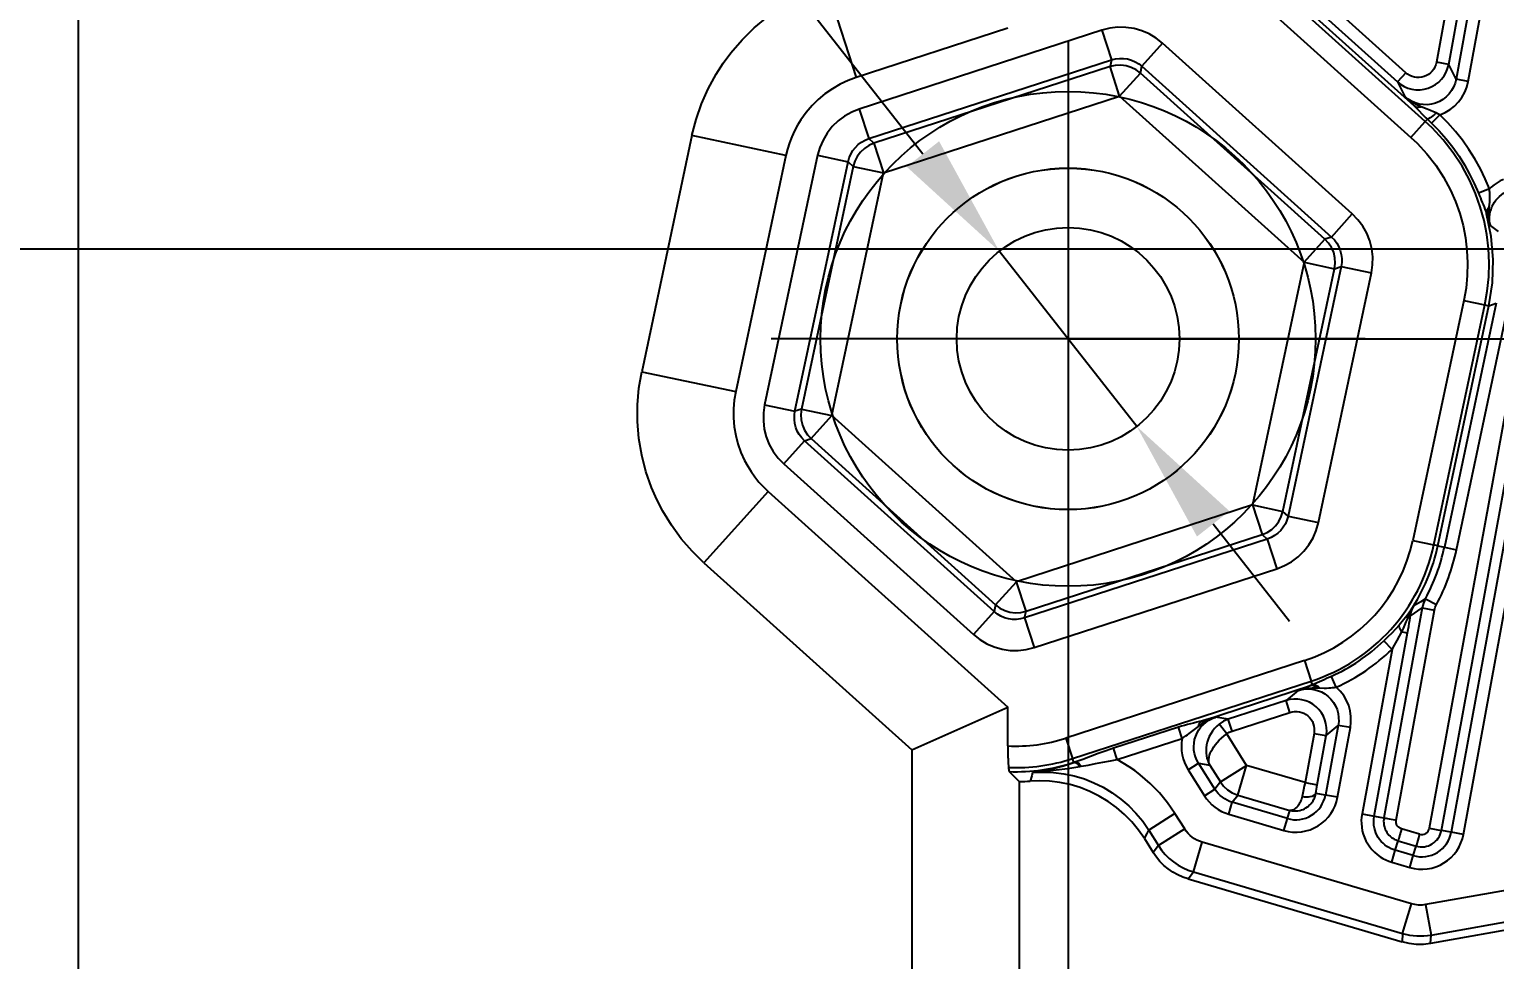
# Model space of a CAD drawing. Header units: millimetres. Extents: x 632 to 3922, y 1402 to 2001.
# Drawn here: x 3567.92 to 3591.6, y 1952.24 to 1967.28 of the extents above; entities that cross this region are included whole.
import ezdxf
from ezdxf.lldxf.tags import DXFTag

# ---------------------------------------------------------------- set-up
doc = ezdxf.new("R2010")
doc.units = ezdxf.units.MM
for name, color, linetype in [('1', 1, 'Continuous'), ('6', 6, 'Continuous'), ('7', 7, 'Continuous'), ('8', 8, 'Continuous'), ('CE', 1, 'CENTER'), ('DIM', 7, 'Continuous'), ('H1', 2, 'HIDDEN')]:
    doc.layers.add(name, color=color, linetype=linetype)
doc.styles.add('SY', font='romans.shx', dxfattribs={"width": 0.85, "height": 3, "bigfont": 'ghs.shx'})
tags = doc.linetypes.add('CENTER', pattern=[2, 1.25, -0.25, 0.25, -0.25]).pattern_tags.tags
tags[10:11] = [DXFTag(74, 4), DXFTag(75, 0), DXFTag(340, '0'), DXFTag(46, 1.0), DXFTag(50, 0.0), DXFTag(44, 0.0), DXFTag(45, 0.0)]
tags[8:9] = [DXFTag(74, 4), DXFTag(75, 0), DXFTag(340, '0'), DXFTag(46, 1.0), DXFTag(50, 0.0), DXFTag(44, 0.0), DXFTag(45, 0.0)]
tags[6:7] = [DXFTag(74, 4), DXFTag(75, 0), DXFTag(340, '0'), DXFTag(46, 1.0), DXFTag(50, 0.0), DXFTag(44, 0.0), DXFTag(45, 0.0)]
tags[4:5] = [DXFTag(74, 4), DXFTag(75, 0), DXFTag(340, '0'), DXFTag(46, 1.0), DXFTag(50, 0.0), DXFTag(44, 0.0), DXFTag(45, 0.0)]
tags = doc.linetypes.add('HIDDEN', pattern=[0.375, 0.25, -0.125]).pattern_tags.tags
tags[6:7] = [DXFTag(74, 4), DXFTag(75, 0), DXFTag(340, '0'), DXFTag(46, 1.0), DXFTag(50, 0.0), DXFTag(44, 0.0), DXFTag(45, 0.0)]
tags[4:5] = [DXFTag(74, 4), DXFTag(75, 0), DXFTag(340, '0'), DXFTag(46, 1.0), DXFTag(50, 0.0), DXFTag(44, 0.0), DXFTag(45, 0.0)]
doc.dimstyles.new('BaseStyle', dxfattribs={"dimtxt": 3, "dimasz": 2, "dimexe": 0.6, "dimexo": 0, "dimgap": 1, "dimtad": 1, "dimdsep": 46, "dimtxsty": 'SY', "dimcen": 0, "dimclrd": 3, "dimclre": 3, "dimclrt": 7, "dimaunit": 1, "dimazin": 0, "dimtfac": 1, "dimtmove": 0, "dimatfit": 3, "dimfxl": 1, "dimtolj": 1, "dimtzin": 0, "dimarcsym": 0})

# ---------------------------------------------------------------- blocks, each defined once
blk = doc.blocks.new('*D811')
at = {"layer": 'Defpoints', "color": 0}
for p in [(3613.708, 1963.728), (3584.708, 1962.272), (3634.708, 1956.728)]:
    blk.add_point(p, dxfattribs=at)
at = {"layer": 'DIM', "color": 3, "lineweight": -2}
for p, q in [((3584.708, 1962.272), (3626.708, 1962.272)), ((3626.708, 1962.272), (3630.708, 1956.728)), ((3630.708, 1956.728), (3643.115, 1956.728))]:
    blk.add_line(p, q, dxfattribs=at)
at = {"layer": 'DIM', "color": 7, "insert": (3639.411, 1959.228), "char_height": 3, "attachment_point": 5, "style": 'SY', "bg_fill": 3, "box_fill_scale": 1.1, "bg_fill_color": 256, "bg_fill_true_color": 13158600, "bg_fill_transparency": 0}
blk.add_mtext('\\A1;1.46', dxfattribs=at)
blk = doc.blocks.new('*D812')
at = {"layer": 'Defpoints', "color": 0}
for p in [(3546.708, 1996.228), (3634.708, 1996.228), (3613.708, 1963.728)]:
    blk.add_point(p, dxfattribs=at)
at = {"layer": 'DIM', "color": 3, "lineweight": -2}
blk.add_line((3546.708, 1996.228), (3643.479, 1996.228), dxfattribs=at)
at = {"layer": 'DIM', "color": 7, "insert": (3639.594, 1998.728), "char_height": 3, "attachment_point": 5, "style": 'SY', "bg_fill": 3, "box_fill_scale": 1.1, "bg_fill_color": 256, "bg_fill_true_color": 13158600, "bg_fill_transparency": 0}
blk.add_mtext('\\A1;32.5', dxfattribs=at)
blk = doc.blocks.new('*D814')
at = {"layer": 'Defpoints', "color": 0}
for p in [(3613.708, 1963.728), (3546.708, 1931.228), (3634.708, 1931.228)]:
    blk.add_point(p, dxfattribs=at)
at = {"layer": 'DIM', "color": 3, "lineweight": -2}
blk.add_line((3546.708, 1931.228), (3643.479, 1931.228), dxfattribs=at)
at = {"layer": 'DIM', "color": 7, "insert": (3639.594, 1933.728), "char_height": 3, "attachment_point": 5, "style": 'SY', "bg_fill": 3, "box_fill_scale": 1.1, "bg_fill_color": 256, "bg_fill_true_color": 13158600, "bg_fill_transparency": 0}
blk.add_mtext('\\A1;32.5', dxfattribs=at)
blk = doc.blocks.new('*D821')
at = {"layer": 'Defpoints', "color": 0}
for p in [(3584.708, 1962.272), (3568.708, 1931.228), (3568.708, 1923.165)]:
    blk.add_point(p, dxfattribs=at)
at = {"layer": 'DIM', "color": 3, "lineweight": -2}
for p, q in [((3584.708, 1962.272), (3584.708, 1922.565)), ((3568.708, 1931.228), (3568.708, 1922.565)), ((3582.708, 1923.165), (3570.708, 1923.165))]:
    blk.add_line(p, q, dxfattribs=at)
at = {"layer": 'DIM', "color": 3}
for points in [[(3570.708, 1923.498), (3570.708, 1922.832), (3568.708, 1923.165)], [(3582.708, 1922.832), (3582.708, 1923.498), (3584.708, 1923.165)]]:
    blk.add_solid(points, dxfattribs=at)
at = {"layer": 'DIM', "color": 7, "insert": (3576.708, 1925.665), "char_height": 3, "attachment_point": 5, "style": 'SY', "bg_fill": 3, "box_fill_scale": 1.1, "bg_fill_color": 256, "bg_fill_true_color": 13158600, "bg_fill_transparency": 0}
blk.add_mtext('\\A1;16', dxfattribs=at)
blk = doc.blocks.new('*D822')
at = {"layer": 'Defpoints', "color": 0}
for p in [(3583.597, 1963.688), (3585.819, 1960.856)]:
    blk.add_point(p, dxfattribs=at)
at = {"layer": 'DIM', "color": 3, "lineweight": -2}
for p, q in [((3585.819, 1960.856), (3583.597, 1963.688)), ((3587.054, 1959.282), (3588.288, 1957.709))]:
    blk.add_line(p, q, dxfattribs=at)
at = {"layer": 'DIM', "color": 3}
for points in [[(3582.1, 1965.055), (3582.624, 1965.467), (3583.597, 1963.688)], [(3587.316, 1959.488), (3586.792, 1959.077), (3585.819, 1960.856)]]:
    blk.add_solid(points, dxfattribs=at)
at = {"layer": 'DIM', "color": 7, "insert": (3575.874, 1977.579), "char_height": 3, "attachment_point": 5, "rotation": 308.1224, "style": 'SY', "bg_fill": 3, "box_fill_scale": 1.1, "bg_fill_color": 256, "bg_fill_true_color": 13158600, "bg_fill_transparency": 0}
blk.add_mtext('\\A1;∅3.6', dxfattribs=at)
at = {"layer": 'DIM', "color": 3, "lineweight": -2}
blk.add_line((3582.362, 1965.261), (3570.928, 1979.831), dxfattribs=at)

msp = doc.modelspace()

# ---------------------------------------------------------------- linework, layer by layer
at = {"layer": '1'}
msp.add_line((3568.708, 1998.703), (3568.708, 1815.969), dxfattribs=at)
at = {"layer": '6'}
msp.add_circle((3584.708, 1962.272), 1.8, dxfattribs=at)
at = {"layer": '7'}
for p, q in [((3583.735, 1967.293), (3581.284, 1966.497)), ((3578.629, 1965.558), (3577.818, 1961.742)), ((3580.148, 1965.235), (3579.337, 1961.419)), ((3579.862, 1959.805), (3583.735, 1956.317)), ((3578.823, 1958.651), (3582.182, 1955.626)), ((3582.182, 1955.626), (3583.735, 1956.317)), ((3583.735, 1955.692), (3583.735, 1956.317)), ((3582.182, 1955.626), (3582.182, 1946.872)), ((3583.917, 1955.116), (3583.917, 1948.028)), ((3585.942, 1954.193), (3586.083, 1953.968)), ((3586.648, 1953.541), (3590.108, 1952.522)), ((3592.906, 1952.914), (3590.567, 1952.497))]:
    msp.add_line(p, q, dxfattribs=at)
for points in [[(3578.629, 1965.558, 0), (3578.696, 1965.817, 0), (3578.784, 1966.071, 0), (3578.893, 1966.317, 0), (3579.02, 1966.552, 0), (3579.135, 1966.73, 0), (3579.26, 1966.899, 0), (3579.439, 1967.106, 0), (3579.635, 1967.298, 0), (3579.847, 1967.473, 0), (3580.072, 1967.629, 0), (3580.306, 1967.764, 0), (3580.551, 1967.879, 0), (3580.804, 1967.973, 0)], [(3581.284, 1966.497, 0), (3581.152, 1966.447, 0), (3581.024, 1966.388, 0), (3580.899, 1966.315, 0), (3580.779, 1966.232, 0), (3580.671, 1966.142, 0), (3580.57, 1966.043, 0), (3580.476, 1965.933, 0), (3580.391, 1965.815, 0), (3580.336, 1965.727, 0), (3580.288, 1965.635, 0), (3580.245, 1965.541, 0), (3580.206, 1965.441, 0), (3580.174, 1965.339, 0), (3580.148, 1965.235, 0)], [(3578.823, 1958.651, 0), (3578.632, 1958.838, 0), (3578.456, 1959.041, 0), (3578.297, 1959.258, 0), (3578.157, 1959.487, 0), (3578.061, 1959.674, 0), (3577.976, 1959.868, 0), (3577.886, 1960.126, 0), (3577.818, 1960.392, 0), (3577.773, 1960.663, 0), (3577.75, 1960.935, 0), (3577.75, 1961.206, 0), (3577.773, 1961.476, 0), (3577.818, 1961.742, 0)], [(3579.337, 1961.419, 0), (3579.314, 1961.28, 0), (3579.302, 1961.14, 0), (3579.302, 1960.994, 0), (3579.314, 1960.85, 0), (3579.338, 1960.711, 0), (3579.373, 1960.574, 0), (3579.421, 1960.437, 0), (3579.481, 1960.305, 0), (3579.53, 1960.214, 0), (3579.585, 1960.126, 0), (3579.645, 1960.041, 0), (3579.712, 1959.958, 0), (3579.785, 1959.879, 0), (3579.862, 1959.805, 0)], [(3583.735, 1955.692, 0), (3583.735, 1955.662, 0), (3583.735, 1955.633, 0), (3583.736, 1955.603, 0), (3583.736, 1955.574, 0), (3583.737, 1955.542, 0), (3583.737, 1955.512, 0), (3583.738, 1955.482, 0), (3583.739, 1955.453, 0), (3583.74, 1955.427, 0), (3583.742, 1955.403, 0), (3583.743, 1955.38, 0), (3583.744, 1955.359, 0), (3583.746, 1955.343, 0)], [(3583.746, 1955.343, 0), (3583.748, 1955.324, 0), (3583.75, 1955.308, 0), (3583.752, 1955.294, 0), (3583.754, 1955.284, 0), (3583.756, 1955.279, 0), (3583.757, 1955.276, 0)], [(3583.917, 1955.116, 0), (3583.864, 1955.168, 0), (3583.757, 1955.276, 0)], [(3585.942, 1954.193, 0), (3585.846, 1954.331, 0), (3585.738, 1954.462, 0), (3585.62, 1954.583, 0), (3585.493, 1954.694, 0), (3585.356, 1954.793, 0), (3585.211, 1954.881, 0), (3585.06, 1954.956, 0), (3584.903, 1955.018, 0), (3584.741, 1955.067, 0), (3584.575, 1955.102, 0), (3584.407, 1955.122, 0), (3584.239, 1955.129, 0), (3584.098, 1955.124, 0)], [(3586.648, 1953.541, 0), (3586.563, 1953.57, 0), (3586.48, 1953.607, 0), (3586.401, 1953.652, 0), (3586.327, 1953.703, 0), (3586.257, 1953.761, 0), (3586.193, 1953.825, 0), (3586.135, 1953.894, 0), (3586.083, 1953.968, 0)], [(3590.567, 1952.497, 0), (3590.452, 1952.483, 0), (3590.336, 1952.483, 0), (3590.221, 1952.496, 0), (3590.108, 1952.522, 0)]]:
    msp.add_polyline3d(points, dxfattribs=at)
for radius in [2.761, 2.76]:
    msp.add_circle((3584.708, 1962.272), radius, dxfattribs=at)
msp.add_arc((3583.864, 1958.303), 3.188, 270.942, 274.2077, dxfattribs=at)
at = {"layer": '8'}
for p, q in [((3591.352, 1970.521), (3590.663, 1966.744)), ((3590.86, 1966.708), (3591.549, 1970.485)), ((3591.723, 1970.54), (3590.98, 1966.469)), ((3591.177, 1966.433), (3591.92, 1970.505)), ((3590.482, 1965.787), (3587.533, 1968.442)), ((3580.804, 1967.973), (3581.284, 1966.497)), ((3587.301, 1968.183), (3590.25, 1965.528)), ((3590.304, 1966.037), (3588.355, 1967.792)), ((3590.166, 1966.575), (3588.818, 1967.789)), ((3588.706, 1967.62), (3590.032, 1966.426)), ((3585.255, 1967.261), (3581.332, 1965.986)), ((3585.255, 1967.261), (3585.41, 1966.784)), ((3586.237, 1967.052), (3585.901, 1966.679)), ((3589.302, 1964.292), (3586.237, 1967.052)), ((3581.488, 1965.509), (3585.41, 1966.784)), ((3585.41, 1966.784), (3585.387, 1966.674)), ((3585.387, 1966.674), (3581.571, 1965.434)), ((3585.542, 1966.197), (3585.387, 1966.674)), ((3585.542, 1966.197), (3585.878, 1966.57)), ((3585.878, 1966.57), (3585.901, 1966.679)), ((3588.86, 1963.885), (3585.878, 1966.57)), ((3585.901, 1966.679), (3588.966, 1963.919)), ((3590.166, 1966.575), (3590.032, 1966.426)), ((3590.86, 1966.708), (3590.663, 1966.744)), ((3590.98, 1966.469), (3590.86, 1966.708)), ((3590.032, 1966.426), (3590.151, 1966.19)), ((3591.177, 1966.433), (3590.98, 1966.469)), ((3581.726, 1964.957), (3585.542, 1966.197)), ((3585.542, 1966.197), (3588.524, 1963.512)), ((3581.332, 1965.986), (3581.488, 1965.509)), ((3590.482, 1965.787), (3590.515, 1965.822)), ((3590.716, 1965.896), (3590.583, 1965.757)), ((3590.25, 1965.528), (3590.482, 1965.787)), ((3580.148, 1965.235), (3578.629, 1965.558)), ((3581.571, 1965.434), (3581.488, 1965.509)), ((3581.571, 1965.434), (3581.726, 1964.957)), ((3580.661, 1965.24), (3579.803, 1961.206)), ((3580.294, 1961.102), (3581.152, 1965.136)), ((3580.661, 1965.24), (3581.152, 1965.136)), ((3581.152, 1965.136), (3581.235, 1965.061)), ((3581.235, 1965.061), (3580.401, 1961.136)), ((3580.892, 1961.032), (3581.726, 1964.957)), ((3581.235, 1965.061), (3581.726, 1964.957)), ((3591.52, 1964.697), (3591.341, 1964.627)), ((3588.966, 1963.919), (3589.302, 1964.292)), ((3592.709, 1964.201), (3590.902, 1954.298)), ((3591.099, 1954.262), (3592.906, 1964.165)), ((3592.3, 1963.971), (3590.547, 1954.363)), ((3590.744, 1954.327), (3592.497, 1963.936)), ((3588.524, 1963.512), (3588.86, 1963.885)), ((3588.966, 1963.919), (3588.86, 1963.885)), ((3588.524, 1963.512), (3587.69, 1959.587)), ((3588.524, 1963.512), (3589.015, 1963.407)), ((3588.181, 1959.482), (3589.015, 1963.407)), ((3589.122, 1963.442), (3588.264, 1959.407)), ((3588.755, 1959.303), (3589.613, 1963.338)), ((3589.015, 1963.407), (3589.122, 1963.442)), ((3589.122, 1963.442), (3589.613, 1963.338)), ((3591.105, 1962.895), (3590.28, 1959.013)), ((3590.62, 1958.941), (3591.445, 1962.822)), ((3590.686, 1958.927), (3591.511, 1962.808)), ((3591.628, 1962.847), (3590.79, 1958.905)), ((3590.987, 1958.863), (3591.824, 1962.805)), ((3591.105, 1962.895), (3591.445, 1962.822)), ((3591.445, 1962.822), (3591.511, 1962.808)), ((3591.511, 1962.808), (3591.628, 1962.847)), ((3577.818, 1961.742), (3579.337, 1961.419)), ((3579.803, 1961.206), (3580.294, 1961.102)), ((3580.401, 1961.136), (3580.294, 1961.102)), ((3580.401, 1961.136), (3580.892, 1961.032)), ((3580.556, 1960.659), (3580.892, 1961.032)), ((3583.874, 1958.347), (3580.892, 1961.032)), ((3580.113, 1960.251), (3580.449, 1960.624)), ((3580.449, 1960.624), (3580.556, 1960.659)), ((3583.514, 1957.864), (3580.449, 1960.624)), ((3580.556, 1960.659), (3583.538, 1957.974)), ((3580.113, 1960.251), (3583.179, 1957.491)), ((3579.862, 1959.805), (3578.823, 1958.651)), ((3587.69, 1959.587), (3583.874, 1958.347)), ((3587.69, 1959.587), (3587.845, 1959.109)), ((3587.69, 1959.587), (3588.181, 1959.482)), ((3588.264, 1959.407), (3588.181, 1959.482)), ((3588.264, 1959.407), (3588.755, 1959.303)), ((3587.928, 1959.034), (3584.005, 1957.76)), ((3584.029, 1957.869), (3587.845, 1959.109)), ((3587.845, 1959.109), (3587.928, 1959.034)), ((3587.928, 1959.034), (3588.083, 1958.557)), ((3590.28, 1959.013), (3590.62, 1958.941)), ((3590.686, 1958.927), (3590.62, 1958.941)), ((3590.686, 1958.927), (3590.79, 1958.905)), ((3590.79, 1958.905), (3590.987, 1958.863)), ((3584.161, 1957.282), (3588.083, 1958.557)), ((3583.538, 1957.974), (3583.874, 1958.347)), ((3584.029, 1957.869), (3583.874, 1958.347)), ((3590.485, 1958.072), (3590.662, 1957.977)), ((3583.514, 1957.864), (3583.179, 1957.491)), ((3583.538, 1957.974), (3583.514, 1957.864)), ((3584.005, 1957.76), (3584.029, 1957.869)), ((3590.434, 1957.924), (3589.814, 1954.529)), ((3590.011, 1954.493), (3590.63, 1957.888)), ((3590.434, 1957.924), (3590.63, 1957.888)), ((3584.005, 1957.76), (3584.161, 1957.282)), ((3590.105, 1957.538), (3590.196, 1957.521)), ((3589.656, 1954.558), (3590.196, 1957.521)), ((3589.944, 1957.252), (3589.81, 1957.39)), ((3588.531, 1957.071), (3584.672, 1955.817)), ((3588.531, 1957.071), (3588.639, 1956.74)), ((3589.944, 1957.252), (3589.459, 1954.594)), ((3589.044, 1956.641), (3588.964, 1956.816)), ((3584.78, 1955.486), (3588.639, 1956.74)), ((3586.881, 1956.099), (3588.626, 1956.666)), ((3588.425, 1956.588), (3588.232, 1956.425)), ((3588.659, 1956.678), (3588.639, 1956.74)), ((3588.232, 1956.425), (3587.298, 1956.122)), ((3588.294, 1956.234), (3588.232, 1956.425)), ((3587.298, 1956.122), (3587.089, 1956.154)), ((3587.36, 1955.931), (3587.298, 1956.122)), ((3587.36, 1955.931), (3588.294, 1956.234)), ((3586.494, 1955.994), (3585.444, 1955.653)), ((3586.553, 1955.811), (3586.494, 1955.994)), ((3587.272, 1955.885), (3587.152, 1956.045)), ((3587.593, 1955.376), (3587.272, 1955.885)), ((3588.684, 1955.895), (3588.538, 1955.098)), ((3588.684, 1955.895), (3588.88, 1955.859)), ((3589.074, 1956.024), (3588.868, 1954.897)), ((3588.88, 1955.859), (3589.074, 1956.024)), ((3589.065, 1954.861), (3589.271, 1955.988)), ((3589.271, 1955.988), (3589.074, 1956.024)), ((3584.672, 1955.817), (3584.78, 1955.486)), ((3585.503, 1955.47), (3585.444, 1955.653)), ((3585.503, 1955.47), (3586.553, 1955.811)), ((3588.735, 1955.062), (3588.88, 1955.859)), ((3584.8, 1955.423), (3584.78, 1955.486)), ((3584.8, 1955.423), (3584.82, 1955.429)), ((3584.8, 1955.423), (3584.8, 1955.422)), ((3586.648, 1955.305), (3586.818, 1955.411)), ((3586.818, 1955.411), (3586.997, 1955.383)), ((3587.081, 1954.993), (3586.818, 1955.411)), ((3586.648, 1955.305), (3586.912, 1954.886)), ((3586.997, 1955.383), (3587.17, 1955.11)), ((3587.17, 1955.11), (3587.593, 1955.376)), ((3587.451, 1954.897), (3587.593, 1955.376)), ((3588.538, 1955.098), (3587.593, 1955.376)), ((3586.912, 1954.886), (3587.081, 1954.993)), ((3587.17, 1955.11), (3587.081, 1954.993)), ((3588.538, 1955.098), (3588.735, 1955.062)), ((3588.868, 1954.897), (3588.713, 1954.925)), ((3587.307, 1954.588), (3587.363, 1954.78)), ((3587.363, 1954.78), (3587.451, 1954.897)), ((3588.253, 1954.518), (3587.363, 1954.78)), ((3587.451, 1954.897), (3588.292, 1954.649)), ((3589.065, 1954.861), (3588.868, 1954.897)), ((3586.436, 1954.599), (3586.012, 1954.332)), ((3586.593, 1954.349), (3586.436, 1954.599)), ((3587.307, 1954.588), (3588.197, 1954.326)), ((3588.197, 1954.326), (3588.253, 1954.518)), ((3588.253, 1954.518), (3588.292, 1954.649)), ((3589.459, 1954.594), (3589.656, 1954.558)), ((3586.012, 1954.332), (3586.169, 1954.082)), ((3586.593, 1954.349), (3586.169, 1954.082)), ((3590.389, 1954.265), (3590.098, 1954.351)), ((3590.389, 1954.265), (3590.333, 1954.073)), ((3590.547, 1954.363), (3590.744, 1954.327)), ((3590.902, 1954.298), (3590.744, 1954.327)), ((3591.099, 1954.262), (3590.902, 1954.298)), ((3586.169, 1954.082), (3586.083, 1953.968)), ((3586.734, 1953.654), (3586.876, 1954.135)), ((3590.257, 1953.139), (3586.876, 1954.135)), ((3589.94, 1953.812), (3589.996, 1954.004)), ((3590.287, 1953.919), (3589.996, 1954.004)), ((3590.042, 1954.159), (3590.333, 1954.073)), ((3590.287, 1953.919), (3590.333, 1954.073)), ((3589.94, 1953.812), (3590.23, 1953.727)), ((3590.23, 1953.727), (3590.287, 1953.919)), ((3586.648, 1953.541), (3586.734, 1953.654)), ((3586.734, 1953.654), (3590.116, 1952.658)), ((3592.761, 1953.532), (3590.487, 1953.126)), ((3590.116, 1952.658), (3590.257, 1953.139)), ((3590.487, 1953.126), (3590.575, 1952.633)), ((3590.575, 1952.633), (3592.849, 1953.038)), ((3590.116, 1952.658), (3590.108, 1952.522)), ((3590.567, 1952.497), (3590.575, 1952.633))]:
    msp.add_line(p, q, dxfattribs=at)
for points in [[(3586.237, 1967.052, 0), (3586.134, 1967.134, 0), (3586.021, 1967.201, 0), (3585.901, 1967.253, 0), (3585.774, 1967.288, 0), (3585.644, 1967.307, 0), (3585.513, 1967.309, 0), (3585.382, 1967.293, 0), (3585.255, 1967.261, 0)], [(3585.41, 1966.784, 0), (3585.474, 1966.8, 0), (3585.539, 1966.807, 0), (3585.605, 1966.807, 0), (3585.67, 1966.797, 0), (3585.733, 1966.779, 0), (3585.793, 1966.753, 0), (3585.85, 1966.72, 0), (3585.901, 1966.679, 0)], [(3585.878, 1966.57, 0), (3585.808, 1966.622, 0), (3585.73, 1966.662, 0), (3585.647, 1966.688, 0), (3585.56, 1966.698, 0), (3585.472, 1966.694, 0), (3585.387, 1966.674, 0)], [(3590.032, 1966.426, 0), (3590.084, 1966.385, 0), (3590.141, 1966.352, 0), (3590.202, 1966.326, 0), (3590.266, 1966.308, 0), (3590.331, 1966.299, 0), (3590.398, 1966.299, 0), (3590.464, 1966.307, 0), (3590.528, 1966.324, 0), (3590.589, 1966.35, 0), (3590.647, 1966.383, 0), (3590.699, 1966.424, 0), (3590.746, 1966.471, 0), (3590.786, 1966.524, 0), (3590.819, 1966.582, 0), (3590.843, 1966.643, 0), (3590.86, 1966.708, 0)], [(3590.663, 1966.744, 0), (3590.653, 1966.705, 0), (3590.638, 1966.668, 0), (3590.619, 1966.633, 0), (3590.595, 1966.601, 0), (3590.567, 1966.573, 0), (3590.535, 1966.548, 0), (3590.501, 1966.528, 0), (3590.464, 1966.513, 0), (3590.425, 1966.502, 0), (3590.385, 1966.498, 0), (3590.345, 1966.498, 0), (3590.306, 1966.504, 0), (3590.268, 1966.514, 0), (3590.231, 1966.53, 0), (3590.197, 1966.551, 0), (3590.166, 1966.575, 0)], [(3590.98, 1966.469, 0), (3590.964, 1966.405, 0), (3590.94, 1966.343, 0), (3590.908, 1966.285, 0), (3590.868, 1966.231, 0), (3590.821, 1966.183, 0), (3590.768, 1966.142, 0), (3590.71, 1966.108, 0), (3590.648, 1966.083, 0), (3590.583, 1966.066, 0), (3590.516, 1966.058, 0), (3590.45, 1966.059, 0), (3590.384, 1966.069, 0), (3590.32, 1966.088, 0), (3590.259, 1966.114, 0), (3590.203, 1966.149, 0), (3590.151, 1966.19, 0)], [(3590.716, 1965.896, 0), (3590.801, 1965.932, 0), (3590.882, 1965.979, 0), (3590.955, 1966.036, 0), (3591.02, 1966.102, 0), (3591.075, 1966.177, 0), (3591.12, 1966.258, 0), (3591.154, 1966.344, 0), (3591.177, 1966.433, 0)], [(3590.151, 1966.19, 0), (3590.153, 1966.188, 0), (3590.224, 1966.116, 0), (3590.262, 1966.078, 0), (3590.303, 1966.038, 0), (3590.304, 1966.037, 0)], [(3590.416, 1966.025, 0), (3590.414, 1966.026, 0), (3590.345, 1966.057, 0), (3590.279, 1966.094, 0), (3590.246, 1966.114, 0), (3590.214, 1966.137, 0), (3590.184, 1966.161, 0), (3590.154, 1966.187, 0), (3590.151, 1966.19, 0)], [(3581.332, 1965.986, 0), (3581.211, 1965.938, 0), (3581.096, 1965.874, 0), (3580.991, 1965.795, 0), (3580.897, 1965.703, 0), (3580.815, 1965.6, 0), (3580.748, 1965.487, 0), (3580.696, 1965.367, 0), (3580.661, 1965.24, 0)], [(3590.304, 1966.037, 0), (3590.323, 1966.025, 0), (3590.346, 1966.019, 0), (3590.372, 1966.017, 0), (3590.399, 1966.021, 0), (3590.416, 1966.025, 0)], [(3590.304, 1966.037, 0), (3590.343, 1965.998, 0), (3590.383, 1965.957, 0), (3590.425, 1965.913, 0), (3590.447, 1965.891, 0), (3590.469, 1965.868, 0), (3590.492, 1965.845, 0), (3590.515, 1965.822, 0)], [(3590.655, 1965.924, 0), (3590.613, 1965.942, 0), (3590.564, 1965.964, 0), (3590.514, 1965.985, 0), (3590.416, 1966.025, 0)], [(3590.655, 1965.924, 0), (3590.63, 1965.9, 0), (3590.605, 1965.879, 0), (3590.581, 1965.86, 0), (3590.56, 1965.845, 0), (3590.54, 1965.833, 0), (3590.524, 1965.825, 0), (3590.515, 1965.822, 0)], [(3590.515, 1965.822, 0), (3590.548, 1965.79, 0), (3590.583, 1965.757, 0)], [(3590.716, 1965.896, 0), (3590.685, 1965.91, 0), (3590.655, 1965.924, 0)], [(3591.52, 1964.697, 0), (3591.45, 1964.862, 0), (3591.372, 1965.023, 0), (3591.284, 1965.181, 0), (3591.187, 1965.334, 0), (3591.082, 1965.483, 0), (3590.968, 1965.626, 0), (3590.846, 1965.764, 0), (3590.716, 1965.896, 0)], [(3591.445, 1962.822, 0), (3591.484, 1963.045, 0), (3591.507, 1963.273, 0), (3591.513, 1963.502, 0), (3591.503, 1963.732, 0), (3591.475, 1963.959, 0), (3591.431, 1964.184, 0), (3591.37, 1964.405, 0), (3591.293, 1964.621, 0), (3591.201, 1964.831, 0), (3591.077, 1965.062, 0), (3590.933, 1965.282, 0), (3590.771, 1965.49, 0), (3590.593, 1965.682, 0), (3590.482, 1965.787, 0)], [(3590.583, 1965.757, 0), (3590.704, 1965.635, 0), (3590.818, 1965.506, 0), (3590.926, 1965.369, 0), (3591.027, 1965.227, 0), (3591.117, 1965.084, 0), (3591.199, 1964.937, 0), (3591.274, 1964.784, 0), (3591.341, 1964.627, 0)], [(3581.152, 1965.136, 0), (3581.17, 1965.199, 0), (3581.195, 1965.26, 0), (3581.229, 1965.316, 0), (3581.27, 1965.368, 0), (3581.317, 1965.413, 0), (3581.369, 1965.453, 0), (3581.427, 1965.485, 0), (3581.488, 1965.509, 0)], [(3581.571, 1965.434, 0), (3581.49, 1965.4, 0), (3581.417, 1965.352, 0), (3581.353, 1965.293, 0), (3581.3, 1965.223, 0), (3581.26, 1965.145, 0), (3581.235, 1965.061, 0)], [(3590.25, 1965.528, 0), (3590.348, 1965.435, 0), (3590.506, 1965.264, 0), (3590.65, 1965.08, 0), (3590.778, 1964.884, 0), (3590.888, 1964.679, 0), (3590.97, 1964.493, 0), (3591.038, 1964.301, 0), (3591.092, 1964.104, 0), (3591.132, 1963.904, 0), (3591.156, 1963.703, 0), (3591.166, 1963.499, 0), (3591.16, 1963.295, 0), (3591.14, 1963.093, 0), (3591.105, 1962.895, 0)], [(3591.516, 1964.405, 0), (3591.523, 1964.481, 0), (3591.526, 1964.558, 0), (3591.525, 1964.585, 0), (3591.525, 1964.612, 0), (3591.523, 1964.64, 0), (3591.522, 1964.668, 0), (3591.52, 1964.697, 0)], [(3591.529, 1964.106, 0), (3591.527, 1964.116, 0), (3591.522, 1964.158, 0), (3591.519, 1964.199, 0), (3591.52, 1964.242, 0), (3591.525, 1964.285, 0), (3591.533, 1964.325, 0), (3591.545, 1964.365, 0), (3591.56, 1964.405, 0), (3591.579, 1964.444, 0), (3591.6, 1964.48, 0), (3591.624, 1964.513, 0), (3591.652, 1964.546, 0), (3591.682, 1964.576, 0), (3591.714, 1964.603, 0), (3591.748, 1964.627, 0), (3591.785, 1964.648, 0), (3591.824, 1964.667, 0)], [(3591.746, 1964.851, 0), (3591.693, 1964.826, 0), (3591.643, 1964.797, 0), (3591.594, 1964.763, 0), (3591.548, 1964.724, 0), (3591.52, 1964.697, 0)], [(3591.341, 1964.627, 0), (3591.357, 1964.586, 0), (3591.372, 1964.55, 0), (3591.387, 1964.514, 0), (3591.401, 1964.478, 0), (3591.416, 1964.443, 0), (3591.431, 1964.405, 0), (3591.446, 1964.368, 0), (3591.459, 1964.331, 0), (3591.472, 1964.294, 0)], [(3591.516, 1964.405, 0), (3591.497, 1964.382, 0), (3591.482, 1964.359, 0), (3591.473, 1964.335, 0), (3591.47, 1964.311, 0), (3591.472, 1964.294, 0)], [(3591.529, 1964.106, 0), (3591.528, 1964.11, 0), (3591.517, 1964.179, 0), (3591.511, 1964.249, 0), (3591.511, 1964.321, 0), (3591.515, 1964.392, 0), (3591.516, 1964.405, 0)], [(3589.613, 1963.338, 0), (3589.631, 1963.468, 0), (3589.633, 1963.599, 0), (3589.618, 1963.729, 0), (3589.585, 1963.857, 0), (3589.537, 1963.979, 0), (3589.473, 1964.093, 0), (3589.394, 1964.198, 0), (3589.302, 1964.292, 0)], [(3591.511, 1962.808, 0), (3591.567, 1963.179, 0), (3591.579, 1963.554, 0), (3591.547, 1963.927, 0), (3591.472, 1964.294, 0)], [(3591.472, 1964.294, 0), (3591.475, 1964.285, 0), (3591.49, 1964.238, 0), (3591.504, 1964.193, 0), (3591.529, 1964.108, 0), (3591.529, 1964.106, 0)], [(3591.529, 1964.106, 0), (3591.658, 1964.009, 0)], [(3589.015, 1963.407, 0), (3589.026, 1963.494, 0), (3589.021, 1963.582, 0), (3589.002, 1963.667, 0), (3588.967, 1963.747, 0), (3588.92, 1963.821, 0), (3588.86, 1963.885, 0)], [(3588.966, 1963.919, 0), (3589.012, 1963.872, 0), (3589.052, 1963.82, 0), (3589.084, 1963.762, 0), (3589.108, 1963.701, 0), (3589.124, 1963.638, 0), (3589.132, 1963.573, 0), (3589.131, 1963.507, 0), (3589.122, 1963.442, 0)], [(3579.803, 1961.206, 0), (3579.784, 1961.076, 0), (3579.783, 1960.945, 0), (3579.798, 1960.814, 0), (3579.83, 1960.687, 0), (3579.879, 1960.565, 0), (3579.943, 1960.45, 0), (3580.022, 1960.345, 0), (3580.113, 1960.251, 0)], [(3580.449, 1960.624, 0), (3580.403, 1960.671, 0), (3580.364, 1960.724, 0), (3580.332, 1960.781, 0), (3580.308, 1960.842, 0), (3580.292, 1960.906, 0), (3580.284, 1960.971, 0), (3580.285, 1961.037, 0), (3580.294, 1961.102, 0)], [(3580.401, 1961.136, 0), (3580.39, 1961.049, 0), (3580.395, 1960.962, 0), (3580.414, 1960.877, 0), (3580.448, 1960.796, 0), (3580.496, 1960.723, 0), (3580.556, 1960.659, 0)], [(3587.845, 1959.109, 0), (3587.926, 1959.144, 0), (3587.999, 1959.191, 0), (3588.063, 1959.251, 0), (3588.116, 1959.321, 0), (3588.155, 1959.399, 0), (3588.181, 1959.482, 0)], [(3588.264, 1959.407, 0), (3588.246, 1959.344, 0), (3588.22, 1959.284, 0), (3588.187, 1959.228, 0), (3588.146, 1959.176, 0), (3588.099, 1959.13, 0), (3588.046, 1959.091, 0), (3587.989, 1959.059, 0), (3587.928, 1959.034, 0)], [(3588.083, 1958.557, 0), (3588.205, 1958.606, 0), (3588.32, 1958.67, 0), (3588.425, 1958.748, 0), (3588.519, 1958.84, 0), (3588.6, 1958.943, 0), (3588.668, 1959.056, 0), (3588.719, 1959.177, 0), (3588.755, 1959.303, 0)], [(3590.485, 1958.072, 0), (3590.408, 1958.021, 0), (3590.295, 1957.955, 0)], [(3590.485, 1958.072, 0), (3590.468, 1958.037, 0), (3590.454, 1958.001, 0), (3590.442, 1957.963, 0), (3590.434, 1957.924, 0)], [(3584.005, 1957.76, 0), (3583.942, 1957.744, 0), (3583.877, 1957.736, 0), (3583.811, 1957.737, 0), (3583.746, 1957.746, 0), (3583.683, 1957.764, 0), (3583.622, 1957.79, 0), (3583.566, 1957.824, 0), (3583.514, 1957.864, 0)], [(3583.538, 1957.974, 0), (3583.608, 1957.921, 0), (3583.686, 1957.881, 0), (3583.769, 1957.856, 0), (3583.856, 1957.845, 0), (3583.943, 1957.85, 0), (3584.029, 1957.869, 0)], [(3590.189, 1957.801, 0), (3590.083, 1957.67, 0), (3590.059, 1957.643, 0)], [(3590.198, 1957.754, 0), (3590.19, 1957.773, 0), (3590.187, 1957.789, 0), (3590.189, 1957.801, 0)], [(3590.243, 1957.876, 0), (3590.189, 1957.801, 0)], [(3590.196, 1957.521, 0), (3590.206, 1957.572, 0), (3590.214, 1957.624, 0), (3590.223, 1957.675, 0), (3590.231, 1957.727, 0), (3590.236, 1957.757, 0), (3590.24, 1957.787, 0)], [(3590.198, 1957.754, 0), (3590.219, 1957.808, 0), (3590.243, 1957.86, 0)], [(3590.198, 1957.754, 0), (3590.217, 1957.763, 0), (3590.232, 1957.774, 0), (3590.24, 1957.786, 0), (3590.24, 1957.787, 0)], [(3590.24, 1957.787, 0), (3590.246, 1957.82, 0), (3590.254, 1957.855, 0), (3590.265, 1957.889, 0), (3590.278, 1957.922, 0), (3590.294, 1957.953, 0), (3590.295, 1957.955, 0)], [(3590.24, 1957.787, 0), (3590.434, 1957.924, 0)], [(3590.243, 1957.86, 0), (3590.242, 1957.872, 0), (3590.243, 1957.876, 0)], [(3590.295, 1957.955, 0), (3590.293, 1957.952, 0), (3590.287, 1957.942, 0), (3590.262, 1957.904, 0), (3590.246, 1957.881, 0), (3590.243, 1957.876, 0)], [(3590.243, 1957.86, 0), (3590.293, 1957.951, 0), (3590.295, 1957.955, 0)], [(3590.63, 1957.888, 0), (3590.636, 1957.911, 0), (3590.642, 1957.933, 0), (3590.651, 1957.955, 0), (3590.662, 1957.977, 0)], [(3590.059, 1957.643, 0), (3590, 1957.58, 0), (3589.939, 1957.517, 0), (3589.875, 1957.453, 0), (3589.81, 1957.39, 0)], [(3589.944, 1957.252, 0), (3589.985, 1957.323, 0), (3590.026, 1957.394, 0), (3590.066, 1957.466, 0), (3590.105, 1957.538, 0)], [(3590.105, 1957.538, 0), (3590.088, 1957.563, 0), (3590.074, 1957.586, 0), (3590.064, 1957.607, 0), (3590.059, 1957.626, 0), (3590.059, 1957.642, 0), (3590.059, 1957.643, 0)], [(3590.105, 1957.538, 0), (3590.129, 1957.591, 0), (3590.152, 1957.645, 0), (3590.175, 1957.699, 0), (3590.198, 1957.754, 0)], [(3583.179, 1957.491, 0), (3583.282, 1957.41, 0), (3583.395, 1957.343, 0), (3583.515, 1957.291, 0), (3583.642, 1957.255, 0), (3583.772, 1957.236, 0), (3583.903, 1957.235, 0), (3584.033, 1957.25, 0), (3584.161, 1957.282, 0)], [(3588.964, 1956.816, 0), (3588.925, 1956.799, 0), (3588.886, 1956.781, 0), (3588.847, 1956.762, 0), (3588.809, 1956.744, 0), (3588.77, 1956.726, 0), (3588.733, 1956.709, 0), (3588.695, 1956.693, 0), (3588.659, 1956.678, 0)], [(3588.626, 1956.666, 0), (3588.569, 1956.644, 0), (3588.515, 1956.623, 0), (3588.427, 1956.589, 0), (3588.425, 1956.588, 0)], [(3588.425, 1956.588, 0), (3588.429, 1956.59, 0), (3588.464, 1956.601, 0), (3588.5, 1956.61, 0), (3588.537, 1956.617, 0), (3588.574, 1956.623, 0), (3588.653, 1956.63, 0), (3588.733, 1956.631, 0)], [(3588.425, 1956.588, 0), (3588.487, 1956.605, 0), (3588.551, 1956.613, 0), (3588.615, 1956.613, 0), (3588.679, 1956.605, 0), (3588.742, 1956.589, 0), (3588.802, 1956.564, 0), (3588.859, 1956.532, 0), (3588.911, 1956.493, 0), (3588.957, 1956.447, 0), (3588.997, 1956.396, 0), (3589.03, 1956.34, 0), (3589.055, 1956.28, 0), (3589.073, 1956.217, 0), (3589.081, 1956.153, 0), (3589.082, 1956.088, 0), (3589.074, 1956.024, 0)], [(3588.659, 1956.678, 0), (3588.626, 1956.666, 0)], [(3588.733, 1956.631, 0), (3588.71, 1956.648, 0), (3588.686, 1956.66, 0), (3588.662, 1956.667, 0), (3588.639, 1956.668, 0), (3588.626, 1956.666, 0)], [(3588.772, 1956.629, 0), (3588.75, 1956.65, 0), (3588.726, 1956.665, 0), (3588.703, 1956.675, 0), (3588.68, 1956.679, 0), (3588.659, 1956.678, 0)], [(3588.733, 1956.631, 0), (3588.772, 1956.629, 0)], [(3588.772, 1956.629, 0), (3588.848, 1956.628, 0), (3588.885, 1956.628, 0), (3588.924, 1956.63, 0), (3588.953, 1956.632, 0), (3588.983, 1956.635, 0), (3589.013, 1956.638, 0), (3589.044, 1956.641, 0)], [(3589.271, 1955.988, 0), (3589.281, 1956.078, 0), (3589.28, 1956.168, 0), (3589.268, 1956.257, 0), (3589.244, 1956.344, 0), (3589.209, 1956.428, 0), (3589.163, 1956.506, 0), (3589.108, 1956.577, 0), (3589.044, 1956.641, 0)], [(3588.88, 1955.859, 0), (3588.888, 1955.924, 0), (3588.887, 1955.988, 0), (3588.877, 1956.052, 0), (3588.86, 1956.114, 0), (3588.835, 1956.174, 0), (3588.802, 1956.229, 0), (3588.762, 1956.28, 0), (3588.716, 1956.326, 0), (3588.665, 1956.365, 0), (3588.609, 1956.397, 0), (3588.549, 1956.422, 0), (3588.487, 1956.439, 0), (3588.423, 1956.448, 0), (3588.359, 1956.449, 0), (3588.295, 1956.441, 0), (3588.232, 1956.425, 0)], [(3586.818, 1955.411, 0), (3586.79, 1955.461, 0), (3586.768, 1955.514, 0), (3586.752, 1955.569, 0), (3586.743, 1955.625, 0), (3586.74, 1955.682, 0), (3586.744, 1955.739, 0), (3586.754, 1955.795, 0), (3586.771, 1955.85, 0), (3586.793, 1955.903, 0), (3586.822, 1955.952, 0), (3586.856, 1955.998, 0), (3586.895, 1956.039, 0), (3586.938, 1956.076, 0), (3586.986, 1956.108, 0), (3587.036, 1956.134, 0), (3587.089, 1956.154, 0)], [(3586.815, 1956.007, 0), (3586.816, 1956.008, 0), (3586.877, 1956.052, 0), (3586.942, 1956.092, 0), (3586.976, 1956.11, 0), (3587.011, 1956.126, 0), (3587.047, 1956.14, 0), (3587.085, 1956.153, 0), (3587.089, 1956.154, 0)], [(3587.089, 1956.154, 0), (3587.086, 1956.154, 0), (3586.988, 1956.128, 0), (3586.937, 1956.114, 0), (3586.882, 1956.099, 0), (3586.881, 1956.099, 0)], [(3587.298, 1956.122, 0), (3587.222, 1956.09, 0), (3587.152, 1956.045, 0)], [(3588.294, 1956.234, 0), (3588.332, 1956.244, 0), (3588.37, 1956.249, 0), (3588.409, 1956.249, 0), (3588.447, 1956.244, 0), (3588.485, 1956.234, 0), (3588.521, 1956.219, 0), (3588.554, 1956.2, 0), (3588.585, 1956.176, 0), (3588.613, 1956.149, 0), (3588.637, 1956.118, 0), (3588.657, 1956.084, 0), (3588.672, 1956.049, 0), (3588.682, 1956.011, 0), (3588.688, 1955.973, 0), (3588.688, 1955.934, 0), (3588.684, 1955.895, 0)], [(3586.881, 1956.099, 0), (3586.835, 1956.086, 0), (3586.788, 1956.074, 0), (3586.738, 1956.062, 0), (3586.687, 1956.049, 0), (3586.64, 1956.037, 0), (3586.592, 1956.024, 0), (3586.543, 1956.01, 0), (3586.494, 1955.994, 0)], [(3586.553, 1955.811, 0), (3586.581, 1955.832, 0), (3586.61, 1955.853, 0), (3586.638, 1955.873, 0), (3586.666, 1955.894, 0), (3586.815, 1956.007, 0)], [(3586.815, 1956.007, 0), (3586.823, 1956.035, 0), (3586.836, 1956.059, 0), (3586.851, 1956.079, 0), (3586.869, 1956.093, 0), (3586.881, 1956.099, 0)], [(3587.152, 1956.045, 0), (3587.111, 1956.011, 0), (3587.074, 1955.973, 0), (3587.041, 1955.932, 0), (3587.013, 1955.889, 0), (3586.989, 1955.844, 0), (3586.97, 1955.799, 0), (3586.956, 1955.753, 0), (3586.946, 1955.707, 0), (3586.94, 1955.662, 0), (3586.938, 1955.618, 0), (3586.94, 1955.576, 0), (3586.945, 1955.534, 0), (3586.953, 1955.494, 0), (3586.965, 1955.456, 0), (3586.98, 1955.419, 0), (3586.997, 1955.383, 0)], [(3586.997, 1955.383, 0), (3586.99, 1955.405, 0), (3586.985, 1955.429, 0), (3586.983, 1955.455, 0), (3586.984, 1955.482, 0), (3586.988, 1955.511, 0), (3586.996, 1955.541, 0), (3587.007, 1955.573, 0), (3587.021, 1955.606, 0), (3587.04, 1955.641, 0), (3587.062, 1955.676, 0), (3587.088, 1955.712, 0), (3587.118, 1955.748, 0), (3587.152, 1955.784, 0), (3587.189, 1955.819, 0), (3587.229, 1955.853, 0), (3587.272, 1955.885, 0)], [(3587.272, 1955.885, 0), (3587.314, 1955.912, 0), (3587.36, 1955.931, 0)], [(3585.444, 1955.653, 0), (3585.324, 1955.613, 0), (3585.197, 1955.568, 0), (3585.071, 1955.521, 0), (3584.945, 1955.474, 0), (3584.82, 1955.429, 0)], [(3586.553, 1955.811, 0), (3586.544, 1955.746, 0), (3586.54, 1955.68, 0), (3586.543, 1955.614, 0), (3586.553, 1955.549, 0), (3586.568, 1955.485, 0), (3586.589, 1955.422, 0), (3586.616, 1955.362, 0), (3586.648, 1955.305, 0)], [(3584.8, 1955.422, 0), (3584.715, 1955.393, 0), (3584.632, 1955.367, 0), (3584.467, 1955.322, 0), (3584.303, 1955.287, 0), (3584.141, 1955.261, 0), (3584.136, 1955.26, 0)], [(3584.82, 1955.429, 0), (3584.8, 1955.422, 0)], [(3584.898, 1955.359, 0), (3584.879, 1955.382, 0), (3584.861, 1955.4, 0), (3584.842, 1955.413, 0), (3584.824, 1955.421, 0), (3584.807, 1955.423, 0), (3584.8, 1955.422, 0)], [(3584.918, 1955.362, 0), (3584.9, 1955.386, 0), (3584.881, 1955.405, 0), (3584.863, 1955.419, 0), (3584.845, 1955.427, 0), (3584.828, 1955.43, 0), (3584.82, 1955.429, 0)], [(3584.918, 1955.362, 0), (3585.033, 1955.383, 0), (3585.151, 1955.406, 0), (3585.272, 1955.43, 0), (3585.395, 1955.453, 0), (3585.503, 1955.47, 0)], [(3586.436, 1954.599, 0), (3586.317, 1954.77, 0), (3586.185, 1954.931, 0), (3586.036, 1955.085, 0), (3585.874, 1955.226, 0), (3585.786, 1955.293, 0), (3585.695, 1955.356, 0), (3585.6, 1955.415, 0), (3585.503, 1955.47, 0)], [(3584.136, 1955.26, 0), (3584.121, 1955.206, 0), (3584.098, 1955.124, 0)], [(3584.136, 1955.26, 0), (3584.143, 1955.261, 0), (3584.516, 1955.305, 0), (3584.706, 1955.329, 0), (3584.898, 1955.359, 0)], [(3584.136, 1955.26, 0), (3584.308, 1955.268, 0), (3584.474, 1955.262, 0), (3584.64, 1955.242, 0), (3584.807, 1955.207, 0), (3584.972, 1955.158, 0), (3585.127, 1955.097, 0), (3585.277, 1955.023, 0), (3585.423, 1954.934, 0), (3585.562, 1954.833, 0), (3585.688, 1954.725, 0), (3585.805, 1954.605, 0), (3585.914, 1954.473, 0), (3586.012, 1954.332, 0)], [(3584.898, 1955.359, 0), (3584.918, 1955.362, 0)], [(3587.363, 1954.78, 0), (3587.32, 1954.794, 0), (3587.279, 1954.813, 0), (3587.24, 1954.835, 0), (3587.203, 1954.861, 0), (3587.168, 1954.889, 0), (3587.136, 1954.921, 0), (3587.107, 1954.956, 0), (3587.081, 1954.993, 0)], [(3587.17, 1955.11, 0), (3587.223, 1955.04, 0), (3587.287, 1954.981, 0), (3587.361, 1954.934, 0), (3587.441, 1954.9, 0), (3587.451, 1954.897, 0)], [(3588.292, 1954.649, 0), (3588.295, 1954.649, 0), (3588.326, 1954.643, 0), (3588.357, 1954.64, 0), (3588.389, 1954.64, 0), (3588.422, 1954.643, 0), (3588.452, 1954.649, 0), (3588.482, 1954.657, 0), (3588.506, 1954.666, 0), (3588.53, 1954.677, 0), (3588.553, 1954.69, 0), (3588.576, 1954.705, 0), (3588.589, 1954.715, 0), (3588.602, 1954.726, 0), (3588.614, 1954.737, 0), (3588.626, 1954.749, 0), (3588.638, 1954.762, 0), (3588.648, 1954.776, 0), (3588.659, 1954.79, 0), (3588.668, 1954.805, 0), (3588.676, 1954.819, 0), (3588.683, 1954.832, 0), (3588.69, 1954.847, 0), (3588.696, 1954.861, 0), (3588.701, 1954.877, 0), (3588.706, 1954.893, 0), (3588.71, 1954.909, 0), (3588.713, 1954.925, 0)], [(3588.538, 1955.098, 0), (3588.525, 1955.04, 0), (3588.513, 1954.982, 0), (3588.501, 1954.926, 0), (3588.49, 1954.873, 0)], [(3588.49, 1954.873, 0), (3588.525, 1954.868, 0), (3588.559, 1954.867, 0), (3588.592, 1954.868, 0), (3588.623, 1954.872, 0), (3588.651, 1954.879, 0), (3588.674, 1954.888, 0), (3588.693, 1954.9, 0), (3588.706, 1954.913, 0), (3588.713, 1954.925, 0)], [(3588.713, 1954.925, 0), (3588.717, 1954.958, 0), (3588.723, 1954.992, 0), (3588.729, 1955.027, 0), (3588.735, 1955.062, 0)], [(3586.912, 1954.886, 0), (3586.948, 1954.835, 0), (3586.989, 1954.786, 0), (3587.033, 1954.742, 0), (3587.082, 1954.701, 0), (3587.134, 1954.665, 0), (3587.189, 1954.634, 0), (3587.247, 1954.609, 0), (3587.307, 1954.588, 0)], [(3588.49, 1954.873, 0), (3588.485, 1954.852, 0), (3588.479, 1954.831, 0), (3588.472, 1954.812, 0), (3588.465, 1954.793, 0), (3588.455, 1954.773, 0), (3588.444, 1954.753, 0), (3588.433, 1954.736, 0), (3588.42, 1954.72, 0), (3588.404, 1954.701, 0), (3588.386, 1954.685, 0), (3588.368, 1954.671, 0), (3588.35, 1954.661, 0), (3588.332, 1954.654, 0), (3588.315, 1954.65, 0), (3588.301, 1954.649, 0), (3588.296, 1954.649, 0), (3588.294, 1954.649, 0), (3588.294, 1954.649, 0), (3588.292, 1954.649, 0)], [(3589.459, 1954.594, 0), (3589.456, 1954.574, 0), (3589.451, 1954.534, 0), (3589.448, 1954.494, 0), (3589.449, 1954.436, 0), (3589.454, 1954.378, 0), (3589.464, 1954.321, 0), (3589.479, 1954.265, 0), (3589.499, 1954.211, 0), (3589.523, 1954.158, 0), (3589.551, 1954.108, 0), (3589.584, 1954.06, 0), (3589.62, 1954.016, 0), (3589.661, 1953.974, 0), (3589.704, 1953.936, 0), (3589.751, 1953.901, 0), (3589.795, 1953.874, 0), (3589.842, 1953.85, 0), (3589.89, 1953.829, 0), (3589.94, 1953.812, 0)], [(3589.996, 1954.004, 0), (3589.996, 1954.004, 0), (3589.962, 1954.016, 0), (3589.928, 1954.03, 0), (3589.894, 1954.048, 0), (3589.862, 1954.067, 0), (3589.83, 1954.091, 0), (3589.799, 1954.118, 0), (3589.77, 1954.148, 0), (3589.744, 1954.18, 0), (3589.721, 1954.213, 0), (3589.701, 1954.248, 0), (3589.684, 1954.286, 0), (3589.67, 1954.325, 0), (3589.66, 1954.364, 0), (3589.652, 1954.404, 0), (3589.648, 1954.445, 0), (3589.648, 1954.487, 0), (3589.65, 1954.515, 0), (3589.653, 1954.544, 0), (3589.656, 1954.558, 0), (3589.656, 1954.558, 0)], [(3589.656, 1954.558, 0), (3589.814, 1954.529, 0)], [(3589.814, 1954.529, 0), (3589.814, 1954.529, 0), (3589.81, 1954.502, 0), (3589.809, 1954.475, 0), (3589.81, 1954.448, 0), (3589.813, 1954.42, 0), (3589.818, 1954.394, 0), (3589.826, 1954.368, 0), (3589.835, 1954.342, 0), (3589.848, 1954.317, 0), (3589.861, 1954.294, 0), (3589.877, 1954.272, 0), (3589.895, 1954.25, 0), (3589.915, 1954.231, 0), (3589.935, 1954.213, 0), (3589.957, 1954.198, 0), (3589.981, 1954.184, 0), (3590.006, 1954.172, 0), (3590.024, 1954.165, 0), (3590.042, 1954.159, 0), (3590.042, 1954.159, 0)], [(3589.814, 1954.529, 0), (3589.82, 1954.528, 0), (3589.832, 1954.526, 0), (3589.849, 1954.522, 0), (3589.871, 1954.518, 0), (3589.898, 1954.514, 0), (3589.928, 1954.508, 0), (3589.96, 1954.502, 0), (3589.994, 1954.496, 0), (3590.011, 1954.493, 0)], [(3590.098, 1954.351, 0), (3590.092, 1954.353, 0), (3590.085, 1954.356, 0), (3590.075, 1954.36, 0), (3590.066, 1954.366, 0), (3590.058, 1954.372, 0), (3590.05, 1954.378, 0), (3590.042, 1954.386, 0), (3590.035, 1954.394, 0), (3590.029, 1954.402, 0), (3590.024, 1954.411, 0), (3590.019, 1954.421, 0), (3590.016, 1954.431, 0), (3590.013, 1954.441, 0), (3590.01, 1954.451, 0), (3590.009, 1954.461, 0), (3590.009, 1954.472, 0), (3590.01, 1954.482, 0), (3590.011, 1954.493, 0)], [(3585.942, 1954.193, 0), (3585.984, 1954.276, 0), (3586.012, 1954.332, 0)], [(3586.876, 1954.135, 0), (3586.833, 1954.15, 0), (3586.792, 1954.168, 0), (3586.752, 1954.19, 0), (3586.715, 1954.216, 0), (3586.68, 1954.245, 0), (3586.648, 1954.277, 0), (3586.619, 1954.312, 0), (3586.593, 1954.349, 0)], [(3590.098, 1954.351, 0), (3590.094, 1954.337, 0), (3590.09, 1954.322, 0), (3590.086, 1954.308, 0), (3590.082, 1954.294, 0), (3590.078, 1954.281, 0), (3590.074, 1954.268, 0), (3590.07, 1954.255, 0), (3590.067, 1954.243, 0), (3590.063, 1954.232, 0), (3590.06, 1954.221, 0), (3590.057, 1954.21, 0), (3590.054, 1954.201, 0), (3590.052, 1954.193, 0), (3590.05, 1954.185, 0), (3590.048, 1954.178, 0), (3590.046, 1954.172, 0), (3590.044, 1954.167, 0), (3590.043, 1954.163, 0), (3590.042, 1954.161, 0), (3590.042, 1954.159, 0)], [(3586.169, 1954.082, 0), (3586.221, 1954.007, 0), (3586.279, 1953.938, 0), (3586.343, 1953.874, 0), (3586.413, 1953.816, 0), (3586.487, 1953.765, 0), (3586.566, 1953.721, 0), (3586.649, 1953.684, 0), (3586.734, 1953.654, 0)], [(3589.996, 1954.004, 0), (3590.042, 1954.159, 0)], [(3590.487, 1953.126, 0), (3590.429, 1953.12, 0), (3590.371, 1953.119, 0), (3590.314, 1953.126, 0), (3590.257, 1953.139, 0)], [(3590.116, 1952.658, 0), (3590.229, 1952.632, 0), (3590.344, 1952.619, 0), (3590.46, 1952.619, 0), (3590.575, 1952.633, 0)]]:
    msp.add_polyline3d(points, dxfattribs=at)
for centre, radius, start, end in [((3587.723, 1959.557), 2.614, 288, 348), ((3587.723, 1959.557), 2.962, 288, 348), ((3587.723, 1959.557), 3.028, 326.3021, 348), ((3587.723, 1959.557), 3.136, 331.7399, 348), ((3587.723, 1959.557), 3.336, 331.7399, 348), ((3587.723, 1959.557), 3.008, 294.3684, 313.9315), ((3587.723, 1959.557), 3.201, 294.3684, 313.9315), ((3583.864, 1958.303), 2.614, 267.1687, 288), ((3583.864, 1958.303), 2.962, 267.7052, 288), ((3583.864, 1958.303), 3.028, 267.9786, 288), ((3588.39, 1954.984), 0.686, 253.5901, 349.6594), ((3588.39, 1954.984), 0.486, 253.5901, 349.6594), ((3590.424, 1954.385), 0.686, 253.5901, 349.6594), ((3590.424, 1954.385), 0.486, 253.5901, 349.6594), ((3590.424, 1954.385), 0.325, 253.5901, 349.6594), ((3590.424, 1954.385), 0.125, 253.5901, 349.6594)]:
    msp.add_arc(centre, radius, start, end, dxfattribs=at)
at = {"layer": 'CE'}
for p, q in [((3584.708, 1967.072), (3584.708, 1957.472)), ((3538.708, 1963.728), (3613.708, 1963.728)), ((3589.508, 1962.272), (3579.908, 1962.272))]:
    msp.add_line(p, q, dxfattribs=at)
at = {"layer": 'H1'}
msp.add_circle((3584.708, 1962.272), 4, dxfattribs=at)

# ---------------------------------------------------------------- next in the draw order: dimensions: what is measured, and where the dimension line sits
at = {"layer": 'DIM'}
dim = msp.add_ordinate_dim(feature_location=(3584.708, 1962.272), offset=(50, -5.543), dtype=0, origin=(3613.708, 1963.728), dimstyle='BaseStyle', override={"dimtfill": 1}, dxfattribs=at)
dim.commit()
dim.dimension.update_dxf_attribs({"geometry": '*D811', "text_midpoint": (3639.411, 1959.228)})

# ---------------------------------------------------------------- next in the draw order: dimensions: what is measured, and where the dimension line sits
dim = msp.add_ordinate_dim(feature_location=(3546.708, 1996.228), offset=(88, 0), dtype=0, origin=(3613.708, 1963.728), dimstyle='BaseStyle', override={"dimtfill": 1}, dxfattribs=at)
dim.commit()
dim.dimension.update_dxf_attribs({"geometry": '*D812', "text_midpoint": (3639.594, 1998.728)})

# ---------------------------------------------------------------- next in the draw order: dimensions: what is measured, and where the dimension line sits
dim = msp.add_ordinate_dim(feature_location=(3546.708, 1931.228), offset=(88, 0), dtype=0, origin=(3613.708, 1963.728), dimstyle='BaseStyle', override={"dimtfill": 1}, dxfattribs=at)
dim.commit()
dim.dimension.update_dxf_attribs({"geometry": '*D814', "text_midpoint": (3639.594, 1933.728)})

# ---------------------------------------------------------------- next in the draw order: dimensions: what is measured, and where the dimension line sits
dim = msp.add_linear_dim(base=(3568.708, 1923.165), p1=(3584.708, 1962.272), p2=(3568.708, 1931.228), dimstyle='BaseStyle', override={"dimtfill": 1}, dxfattribs=at)
dim.commit()
dim.dimension.update_dxf_attribs({"geometry": '*D821', "text_midpoint": (3576.708, 1925.665)})

# ---------------------------------------------------------------- next in the draw order: dimensions: what is measured, and where the dimension line sits
dim = msp.add_diameter_dim_2p(p1=(3585.819, 1960.856), p2=(3583.597, 1963.688), dimstyle='BaseStyle', override={"dimtfill": 1}, dxfattribs=at)
dim.commit()
dim.dimension.update_dxf_attribs({"geometry": '*D822', "text_midpoint": (3573.907, 1976.036), "dimtype": 163})

doc.saveas('drawing.dxf')
